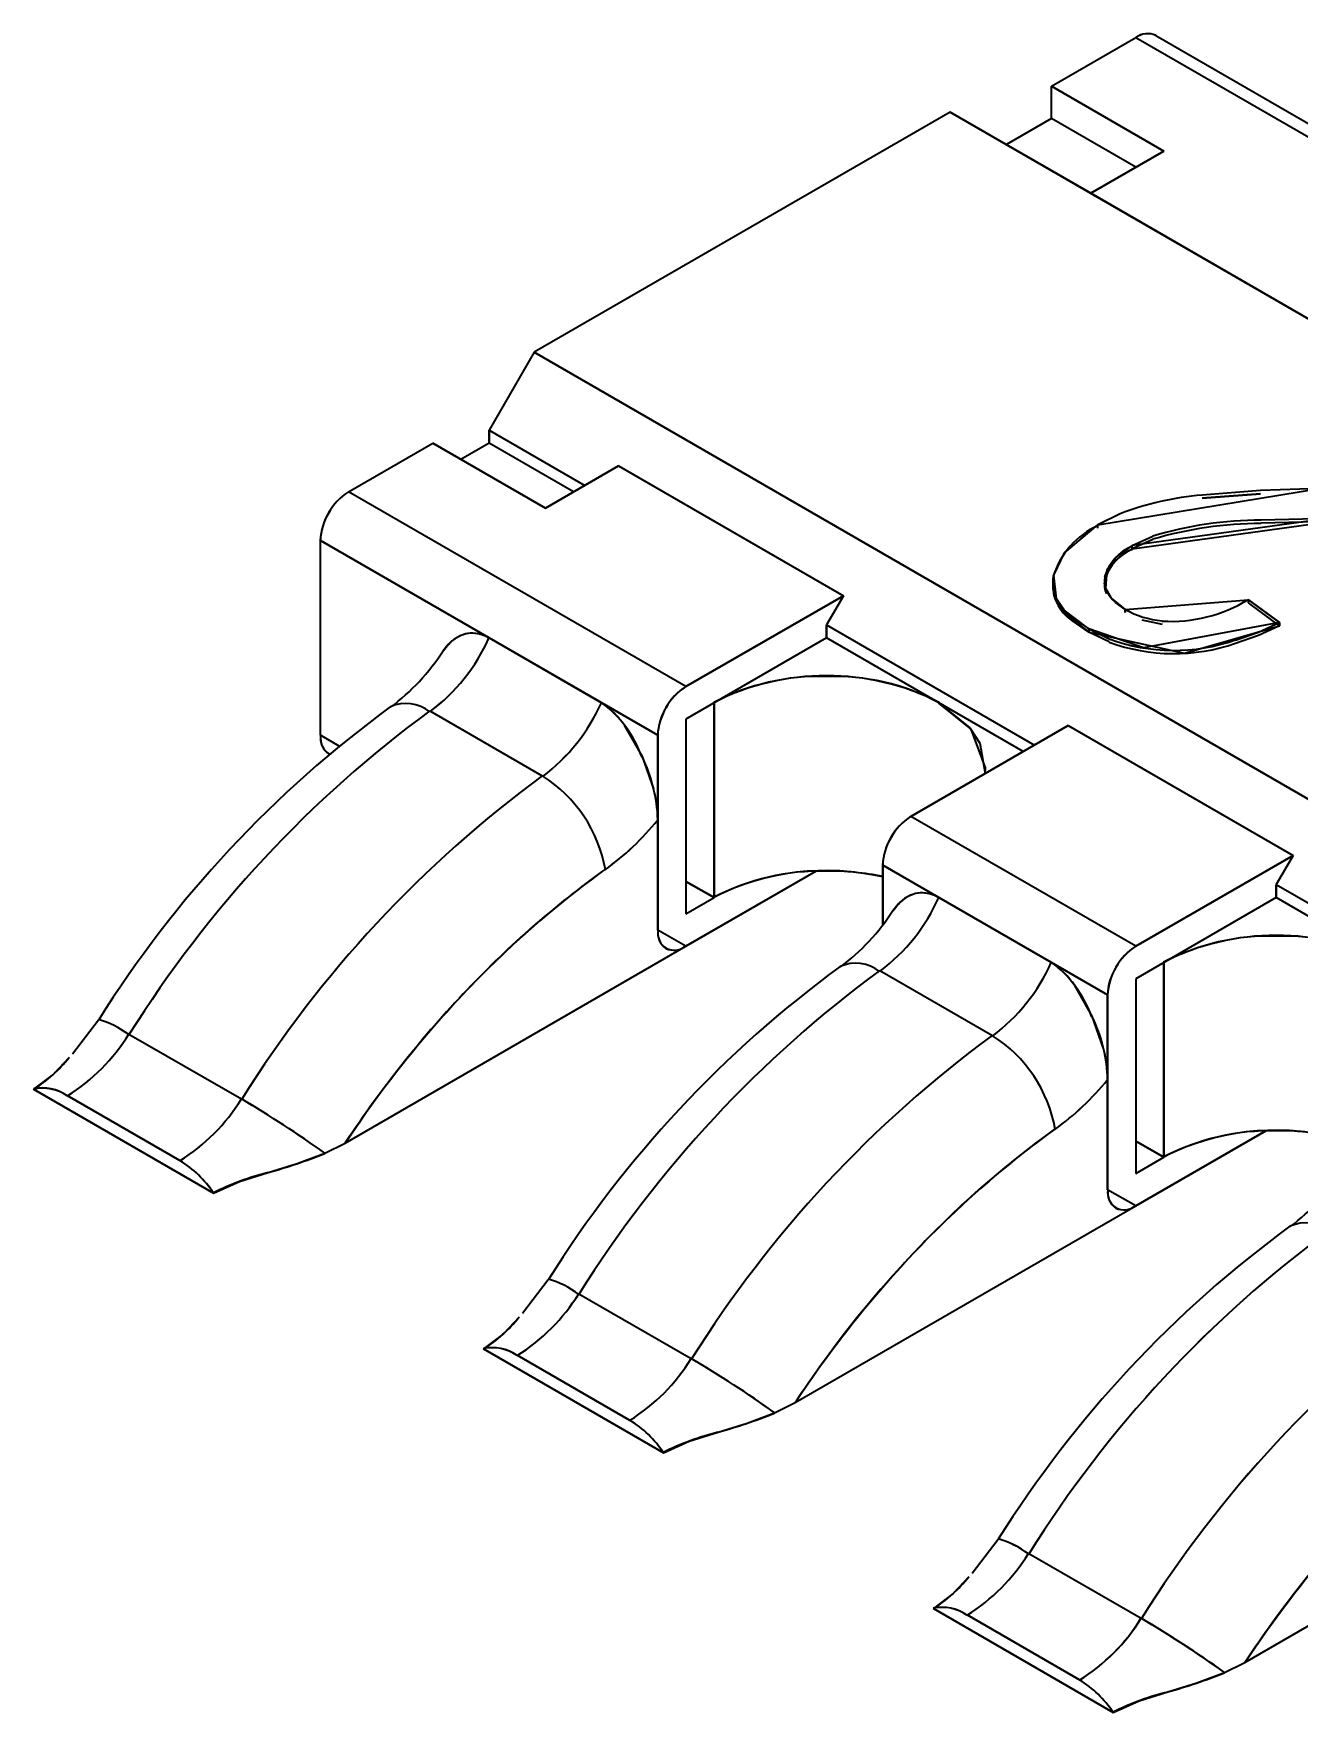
# Model space of a CAD drawing. Extents: x 146 to 1134, y 78 to 926.
# Drawn here: x 800.978 to 802.57, y 830.289 to 832.4 of the extents above; entities that cross this region are included whole.
import ezdxf

# ---------------------------------------------------------------- set-up
doc = ezdxf.new("R2010")
doc.units = 0

msp = doc.modelspace()

# ---------------------------------------------------------------- linework, layer by layer
at = {"color": 7, "lineweight": 35, "ltscale": 0.003063}
for p, q in [((802.2581, 832.3342), (802.3641, 832.3955)), ((802.2581, 832.3342), (802.3641, 832.3955)), ((802.3641, 832.2322), (802.2581, 832.2935)), ((802.3641, 832.2322), (802.2581, 832.2935)), ((801.3742, 831.8239), (801.4803, 831.8852)), ((801.3742, 831.8239), (801.4803, 831.8852)), ((801.657, 831.8239), (801.551, 831.8852)), ((801.657, 831.8239), (801.551, 831.8852))]:
    msp.add_line(p, q, dxfattribs=at)
at = {"color": 7, "lineweight": 35, "ltscale": 0.012248}
msp.add_line((802.3641, 832.3955), (802.7884, 832.1505), dxfattribs=at)
msp.add_line((802.3641, 832.3955), (802.7884, 832.1505), dxfattribs=at)
at = {"color": 7, "lineweight": 35, "ltscale": 0.012247}
for p, q in [((802.3892, 832.3979), (802.8134, 832.153)), ((801.7985, 831.579), (801.3742, 831.8239)), ((801.7985, 831.579), (801.3742, 831.8239)), ((801.3389, 831.7627), (801.7631, 831.5178)), ((801.7631, 831.5178), (801.3389, 831.7627))]:
    msp.add_line(p, q, dxfattribs=at)
at = {"color": 7, "lineweight": 35, "ltscale": 0.004082}
for p, q in [((802.3995, 832.2526), (802.2581, 832.3342)), ((802.2581, 832.3342), (802.3995, 832.2526)), ((802.2581, 831.232), (802.1166, 831.3136)), ((802.1166, 831.3136), (802.2581, 831.232)), ((801.0981, 831.142), (801.2395, 831.0604)), ((801.0981, 831.142), (801.2395, 831.0604)), ((801.0206, 831.0646), (801.162, 830.983)), ((801.162, 830.983), (801.0206, 831.0646)), ((801.6638, 830.8154), (801.8052, 830.7338)), ((801.6638, 830.8154), (801.8052, 830.7338)), ((801.5863, 830.738), (801.7277, 830.6564)), ((801.7277, 830.6564), (801.5863, 830.738)), ((802.2295, 830.4888), (802.3709, 830.4072)), ((802.2295, 830.4888), (802.3709, 830.4072)), ((802.152, 830.4114), (802.2935, 830.3298)), ((802.2935, 830.3298), (802.152, 830.4114))]:
    msp.add_line(p, q, dxfattribs=at)
at = {"color": 7, "lineweight": 35, "ltscale": 0.001019}
msp.add_line((802.2581, 832.2935), (802.2581, 832.3342), dxfattribs=at)
msp.add_line((802.2581, 832.2935), (802.2581, 832.3342), dxfattribs=at)
at = {"color": 7, "lineweight": 35, "ltscale": 0.015105}
msp.add_line((802.1308, 832.3016), (801.6075, 831.9995), dxfattribs=at)
msp.add_line((802.1308, 832.3016), (801.6075, 831.9995), dxfattribs=at)
at = {"color": 7, "lineweight": 35, "ltscale": 0.06532}
for p, q in [((804.3936, 830.9952), (802.1308, 832.3016)), ((802.1308, 832.3016), (804.3936, 830.9952)), ((801.6075, 831.9995), (803.8703, 830.6931)), ((803.8703, 830.6931), (801.6075, 831.9995))]:
    msp.add_line(p, q, dxfattribs=at)
at = {"color": 7, "lineweight": 35, "ltscale": 0.001633}
for p, q in [((802.1874, 832.2689), (802.1308, 832.3016)), ((802.2581, 832.2935), (802.2015, 832.2607)), ((802.2581, 832.2935), (802.2015, 832.2607))]:
    msp.add_line(p, q, dxfattribs=at)
at = {"color": 7, "lineweight": 35, "ltscale": 0.003469}
msp.add_line((802.3076, 832.1995), (802.1874, 832.2689), dxfattribs=at)
at = {"color": 7, "lineweight": 35, "ltscale": 0.002654}
for p, q in [((802.3076, 832.1995), (802.3995, 832.2526)), ((802.3995, 832.2526), (802.3076, 832.1995))]:
    msp.add_line(p, q, dxfattribs=at)
at = {"color": 7, "lineweight": 35, "ltscale": 0.008164}
for p, q in [((802.5904, 832.0363), (802.3076, 832.1995)), ((801.7136, 831.8566), (801.9965, 831.6933)), ((801.7136, 831.8566), (801.9965, 831.6933)), ((802.046, 831.3544), (802.3288, 831.1912)), ((802.3288, 831.1912), (802.046, 831.3544))]:
    msp.add_line(p, q, dxfattribs=at)
at = {"color": 7, "lineweight": 35, "ltscale": 0.002829}
msp.add_line((801.6075, 831.9995), (801.551, 831.9015), dxfattribs=at)
msp.add_line((801.6075, 831.9995), (801.551, 831.9015), dxfattribs=at)
at = {"color": 7, "lineweight": 35, "ltscale": 0.00040741}
for p, q in [((801.551, 831.8852), (801.551, 831.9015)), ((801.551, 831.9015), (801.551, 831.8852)), ((801.9752, 831.6403), (801.9752, 831.6566)), ((801.9752, 831.6566), (801.9752, 831.6403))]:
    msp.add_line(p, q, dxfattribs=at)
at = {"color": 7, "lineweight": 35, "ltscale": 0.003471}
msp.add_line((801.551, 831.9015), (801.6712, 831.8321), dxfattribs=at)
msp.add_line((801.551, 831.9015), (801.6712, 831.8321), dxfattribs=at)
at = {"color": 7, "lineweight": 35, "ltscale": 0.004083}
for p, q in [((801.4803, 831.8852), (801.6217, 831.8035)), ((801.6217, 831.8035), (801.4803, 831.8852)), ((801.6924, 831.5586), (801.551, 831.6403)), ((801.551, 831.6403), (801.6924, 831.5586)), ((801.6183, 831.4663), (801.4769, 831.548)), ((801.6183, 831.4663), (801.4769, 831.548)), ((802.184, 831.1397), (802.0425, 831.2214)), ((802.184, 831.1397), (802.0425, 831.2214))]:
    msp.add_line(p, q, dxfattribs=at)
at = {"color": 7, "lineweight": 35, "ltscale": 0.001021}
for p, q in [((801.551, 831.8852), (801.5156, 831.8647)), ((801.551, 831.8852), (801.5156, 831.8647)), ((801.8338, 831.3136), (801.7985, 831.334)), ((801.7985, 831.334), (801.8338, 831.3136)), ((801.7985, 831.2524), (801.7631, 831.2728)), ((801.7985, 831.2524), (801.7631, 831.2728)), ((802.3641, 830.9666), (802.3995, 830.9871)), ((802.3641, 830.9666), (802.3995, 830.9871)), ((802.3641, 830.9258), (802.3288, 830.9462)), ((802.3641, 830.9258), (802.3288, 830.9462))]:
    msp.add_line(p, q, dxfattribs=at)
at = {"color": 7, "lineweight": 35, "ltscale": 0.002653}
for p, q in [((801.6217, 831.8035), (801.7136, 831.8566)), ((801.7136, 831.8566), (801.6217, 831.8035))]:
    msp.add_line(p, q, dxfattribs=at)
at = {"color": 7, "lineweight": 35, "ltscale": 0.00706}
msp.add_line((802.3165, 831.7823), (802.5952, 831.828), dxfattribs=at)
at = {"color": 7, "lineweight": 35, "ltscale": 0.001841}
for p, q in [((802.5209, 831.8256), (802.4475, 831.82)), ((802.4475, 831.8159), (802.5209, 831.8215)), ((802.5209, 831.8215), (802.4475, 831.8159))]:
    msp.add_line(p, q, dxfattribs=at)
at = {"color": 7, "lineweight": 35, "ltscale": 0.001856}
msp.add_line((802.5952, 831.828), (802.5209, 831.8256), dxfattribs=at)
at = {"color": 7, "lineweight": 35, "ltscale": 0.000784085}
msp.add_line((802.3446, 831.7962), (802.3165, 831.7823), dxfattribs=at)
at = {"color": 7, "lineweight": 35, "ltscale": 0.000102234}
for p, q in [((802.3165, 831.7783), (802.3165, 831.7823)), ((802.3597, 831.7523), (802.3597, 831.7564)), ((802.2598, 831.7081), (802.2598, 831.704)), ((802.3507, 831.6721), (802.3507, 831.6762)), ((802.3507, 831.6762), (802.3507, 831.6721)), ((802.305, 831.6476), (802.305, 831.6517)), ((802.305, 831.6517), (802.305, 831.6476)), ((802.5447, 831.6555), (802.5447, 831.6596)), ((802.5447, 831.6596), (802.5447, 831.6555))]:
    msp.add_line(p, q, dxfattribs=at)
at = {"color": 7, "lineweight": 35, "ltscale": 0.006287}
for p, q in [((802.6088, 831.7907), (802.3597, 831.7564)), ((802.3597, 831.7523), (802.6088, 831.7866))]:
    msp.add_line(p, q, dxfattribs=at)
at = {"color": 7, "lineweight": 35, "ltscale": 0.002178}
for p, q in [((802.5217, 831.7888), (802.6088, 831.7907)), ((802.6088, 831.7866), (802.5217, 831.7847))]:
    msp.add_line(p, q, dxfattribs=at)
at = {"color": 7, "lineweight": 35, "ltscale": 0.006123}
for p, q in [((801.3389, 831.5178), (801.3389, 831.7627)), ((801.3389, 831.5178), (801.3389, 831.7627)), ((801.7985, 831.5381), (801.7985, 831.2932)), ((801.7985, 831.5381), (801.7985, 831.2932)), ((801.7631, 831.2728), (801.7631, 831.5178)), ((801.7631, 831.5178), (801.7631, 831.2728)), ((802.3995, 831.232), (802.3995, 830.9871)), ((802.3995, 830.9871), (802.3995, 831.232)), ((802.3641, 831.2115), (802.3641, 830.9666)), ((802.3641, 831.2115), (802.3641, 830.9666)), ((802.3288, 830.9462), (802.3288, 831.1912)), ((802.3288, 831.1912), (802.3288, 830.9462))]:
    msp.add_line(p, q, dxfattribs=at)
at = {"color": 7, "lineweight": 35, "ltscale": 0.000710214}
for p, q in [((802.3597, 831.7564), (802.3856, 831.7681)), ((802.3856, 831.764), (802.3597, 831.7523))]:
    msp.add_line(p, q, dxfattribs=at)
at = {"color": 7, "lineweight": 35, "ltscale": 0.005716}
for p, q in [((801.9965, 831.6933), (801.7985, 831.579)), ((801.7985, 831.579), (801.9965, 831.6933)), ((802.0813, 831.4157), (802.2793, 831.53)), ((802.2793, 831.53), (802.0813, 831.4157)), ((802.5621, 831.3667), (802.3641, 831.2524)), ((802.3641, 831.2524), (802.5621, 831.3667))]:
    msp.add_line(p, q, dxfattribs=at)
at = {"color": 7, "lineweight": 35, "ltscale": 0.001061}
for p, q in [((801.9965, 831.6933), (801.9752, 831.6566)), ((801.9965, 831.6933), (801.9752, 831.6566)), ((802.5621, 831.3667), (802.5409, 831.33)), ((802.5621, 831.3667), (802.5409, 831.33))]:
    msp.add_line(p, q, dxfattribs=at)
at = {"color": 7, "lineweight": 35, "ltscale": 0.003896}
msp.add_line((802.3507, 831.6762), (802.5061, 831.6882), dxfattribs=at)
at = {"color": 7, "lineweight": 35, "ltscale": 0.000100708}
msp.add_line((802.5061, 831.6842), (802.5061, 831.6882), dxfattribs=at)
at = {"color": 7, "lineweight": 35, "ltscale": 0.001201}
for p, q in [((802.5061, 831.6882), (802.5447, 831.6596)), ((802.5447, 831.6596), (802.5061, 831.6882))]:
    msp.add_line(p, q, dxfattribs=at)
at = {"color": 7, "lineweight": 35, "ltscale": 0.00037303}
msp.add_line((802.3507, 831.6762), (802.3386, 831.6849), dxfattribs=at)
at = {"color": 7, "lineweight": 35, "ltscale": 0.001202}
msp.add_line((802.5447, 831.6555), (802.5061, 831.6842), dxfattribs=at)
at = {"color": 7, "lineweight": 35, "ltscale": 0.007553}
for p, q in [((801.9752, 831.6566), (802.2369, 831.5055)), ((801.9752, 831.6566), (802.2369, 831.5055)), ((802.5409, 831.33), (802.8026, 831.1789)), ((802.5409, 831.33), (802.8026, 831.1789))]:
    msp.add_line(p, q, dxfattribs=at)
at = {"color": 7, "lineweight": 35, "ltscale": 0.000622972}
for p, q in [((802.2844, 831.6656), (802.305, 831.6517)), ((802.305, 831.6476), (802.2844, 831.6616))]:
    msp.add_line(p, q, dxfattribs=at)
at = {"color": 7, "lineweight": 35, "ltscale": 0.000711801}
msp.add_line((802.305, 831.6517), (802.3306, 831.6393), dxfattribs=at)
at = {"color": 7, "lineweight": 35, "ltscale": 0.000711138}
msp.add_line((802.3306, 831.6353), (802.305, 831.6476), dxfattribs=at)
at = {"color": 7, "lineweight": 35, "ltscale": 0.000650943}
msp.add_line((802.3717, 831.6631), (802.3972, 831.6577), dxfattribs=at)
at = {"color": 7, "lineweight": 35, "ltscale": 0.000758729}
msp.add_line((802.4897, 831.6373), (802.5183, 831.6476), dxfattribs=at)
at = {"color": 7, "lineweight": 35, "ltscale": 0.000724484}
for p, q in [((802.5183, 831.6476), (802.5447, 831.6596)), ((802.5447, 831.6555), (802.5183, 831.6435))]:
    msp.add_line(p, q, dxfattribs=at)
at = {"color": 7, "lineweight": 35, "ltscale": 0.000247851}
msp.add_line((801.4995, 831.6319), (801.4933, 831.6241), dxfattribs=at)
at = {"color": 7, "lineweight": 35, "ltscale": 0.00025832}
for p, q in [((801.4998, 831.6318), (801.4933, 831.6237)), ((802.0654, 831.3052), (802.059, 831.2971))]:
    msp.add_line(p, q, dxfattribs=at)
at = {"color": 7, "lineweight": 35, "ltscale": 0.005103}
for p, q in [((801.9752, 831.6403), (801.7985, 831.5381)), ((801.9752, 831.6403), (801.7985, 831.5381)), ((802.5409, 831.3136), (802.3641, 831.2115)), ((802.5409, 831.3136), (802.3641, 831.2115))]:
    msp.add_line(p, q, dxfattribs=at)
at = {"color": 7, "lineweight": 35, "ltscale": 0.007145}
for p, q in [((802.2227, 831.4973), (801.9752, 831.6403)), ((802.2227, 831.4973), (801.9752, 831.6403)), ((802.7884, 831.1707), (802.5409, 831.3136)), ((802.7884, 831.1707), (802.5409, 831.3136))]:
    msp.add_line(p, q, dxfattribs=at)
at = {"color": 7, "lineweight": 35, "ltscale": 0.000758214}
msp.add_line((802.5183, 831.6435), (802.4897, 831.6333), dxfattribs=at)
at = {"color": 7, "lineweight": 35, "ltscale": 0.006125}
for p, q in [((801.8338, 831.5586), (801.8338, 831.3136)), ((801.8338, 831.3136), (801.8338, 831.5586))]:
    msp.add_line(p, q, dxfattribs=at)
at = {"color": 7, "lineweight": 35, "ltscale": 0.001111}
for p, q in [((801.7438, 831.491), (801.7218, 831.5296)), ((802.3095, 831.1644), (802.2875, 831.203))]:
    msp.add_line(p, q, dxfattribs=at)
at = {"color": 7, "lineweight": 35, "ltscale": 0.008165}
for p, q in [((802.2793, 831.53), (802.5621, 831.3667)), ((802.2793, 831.53), (802.5621, 831.3667)), ((802.3641, 831.2524), (802.0813, 831.4157)), ((802.3641, 831.2524), (802.0813, 831.4157))]:
    msp.add_line(p, q, dxfattribs=at)
at = {"color": 7, "lineweight": 35, "ltscale": 0.0006823}
msp.add_line((801.3625, 831.5041), (801.3389, 831.5178), dxfattribs=at)
msp.add_line((801.3625, 831.5041), (801.3389, 831.5178), dxfattribs=at)
at = {"color": 7, "lineweight": 35, "ltscale": 0.001077}
msp.add_line((801.758, 831.4503), (801.7438, 831.491), dxfattribs=at)
at = {"color": 7, "lineweight": 35, "ltscale": 0.00018951}
msp.add_line((802.1747, 831.477), (802.1743, 831.4694), dxfattribs=at)
at = {"color": 7, "lineweight": 35, "ltscale": 0.003465}
for p, q in [((801.7631, 831.2728), (801.7631, 831.4114)), ((801.7631, 831.2728), (801.7631, 831.4114)), ((802.3288, 830.9462), (802.3288, 831.0848)), ((802.3288, 830.9462), (802.3288, 831.0848))]:
    msp.add_line(p, q, dxfattribs=at)
at = {"color": 7, "lineweight": 35, "ltscale": 0.001862}
for p, q in [((802.046, 831.3544), (802.046, 831.28)), ((802.046, 831.28), (802.046, 831.3544))]:
    msp.add_line(p, q, dxfattribs=at)
at = {"color": 7, "lineweight": 35, "ltscale": 0.004742}
for p, q in [((801.7985, 831.2524), (801.9627, 831.3472)), ((802.3641, 830.9258), (802.5284, 831.0206))]:
    msp.add_line(p, q, dxfattribs=at)
at = {"color": 7, "lineweight": 35, "ltscale": 0.004727}
for p, q in [((801.9622, 831.3469), (801.7985, 831.2524)), ((802.5279, 831.0203), (802.3641, 830.9258))]:
    msp.add_line(p, q, dxfattribs=at)
at = {"color": 7, "lineweight": 35, "ltscale": 0.000408936}
for p, q in [((802.5409, 831.3136), (802.5409, 831.33)), ((802.5409, 831.33), (802.5409, 831.3136))]:
    msp.add_line(p, q, dxfattribs=at)
at = {"color": 7, "lineweight": 35, "ltscale": 0.00102}
for p, q in [((801.7985, 831.2932), (801.8338, 831.3136)), ((801.7985, 831.2932), (801.8338, 831.3136)), ((802.3995, 830.9871), (802.3641, 831.0074)), ((802.3641, 831.0074), (802.3995, 830.9871))]:
    msp.add_line(p, q, dxfattribs=at)
at = {"color": 7, "lineweight": 35, "ltscale": 0.000248793}
msp.add_line((802.0652, 831.3053), (802.059, 831.2975), dxfattribs=at)
at = {"color": 7, "lineweight": 35, "ltscale": 0.012369}
msp.add_line((801.37, 831.005), (801.7985, 831.2524), dxfattribs=at)
msp.add_line((801.37, 831.005), (801.7985, 831.2524), dxfattribs=at)
at = {"color": 7, "lineweight": 35, "ltscale": 0.001341}
for p, q in [((801.0272, 831.1173), (801.0596, 831.16)), ((801.5929, 830.7908), (801.6253, 830.8335)), ((802.1586, 830.4641), (802.191, 830.5068))]:
    msp.add_line(p, q, dxfattribs=at)
at = {"color": 7, "lineweight": 35, "ltscale": 0.001076}
msp.add_line((802.3237, 831.1237), (802.3095, 831.1644), dxfattribs=at)
at = {"color": 7, "lineweight": 35, "ltscale": 0.000718911}
msp.add_line((801.0229, 831.1125), (801.0032, 831.0916), dxfattribs=at)
at = {"color": 7, "lineweight": 35, "ltscale": 0.000781251}
msp.add_line((801.0032, 831.0916), (800.9782, 831.0728), dxfattribs=at)
at = {"color": 7, "lineweight": 35, "ltscale": 0.006531}
for p, q in [((800.9782, 831.0728), (801.2045, 830.9421)), ((801.2045, 830.9421), (800.9782, 831.0728)), ((801.5439, 830.7462), (801.7701, 830.6155)), ((801.7701, 830.6155), (801.5439, 830.7462))]:
    msp.add_line(p, q, dxfattribs=at)
at = {"color": 7, "lineweight": 35, "ltscale": 0.000925635}
for p, q in [((801.3097, 830.9791), (801.3444, 830.9921)), ((801.8754, 830.6525), (801.91, 830.6655)), ((802.441, 830.3259), (802.4757, 830.3389))]:
    msp.add_line(p, q, dxfattribs=at)
at = {"color": 7, "lineweight": 35, "ltscale": 0.000717197}
msp.add_line((801.3444, 830.9921), (801.37, 831.005), dxfattribs=at)
msp.add_line((801.3444, 830.9921), (801.37, 831.005), dxfattribs=at)
at = {"color": 7, "lineweight": 35, "ltscale": 0.000953235}
for p, q in [((801.2733, 830.9679), (801.3097, 830.9791)), ((801.8389, 830.6413), (801.8754, 830.6525)), ((802.4046, 830.3147), (802.441, 830.3259))]:
    msp.add_line(p, q, dxfattribs=at)
at = {"color": 7, "lineweight": 35, "ltscale": 0.000890847}
for p, q in [((801.2045, 830.9421), (801.2371, 830.9565)), ((801.7701, 830.6155), (801.8027, 830.6299))]:
    msp.add_line(p, q, dxfattribs=at)
at = {"color": 7, "lineweight": 35, "ltscale": 0.000948313}
for p, q in [((801.2371, 830.9565), (801.2733, 830.9679)), ((801.8027, 830.6299), (801.8389, 830.6413)), ((802.3684, 830.3033), (802.4046, 830.3147))]:
    msp.add_line(p, q, dxfattribs=at)
at = {"color": 7, "lineweight": 35, "ltscale": 0.012367}
for p, q in [((801.9357, 830.6785), (802.3641, 830.9258)), ((801.9357, 830.6785), (802.3641, 830.9258)), ((802.5014, 830.3518), (802.9298, 830.5992)), ((802.5014, 830.3518), (802.9298, 830.5992))]:
    msp.add_line(p, q, dxfattribs=at)
at = {"color": 7, "lineweight": 35, "ltscale": 0.000717866}
for p, q in [((801.5886, 830.7859), (801.5689, 830.765)), ((802.1542, 830.4593), (802.1346, 830.4384))]:
    msp.add_line(p, q, dxfattribs=at)
at = {"color": 7, "lineweight": 35, "ltscale": 0.000782471}
for p, q in [((801.5689, 830.765), (801.5439, 830.7462)), ((802.1346, 830.4384), (802.1096, 830.4196))]:
    msp.add_line(p, q, dxfattribs=at)
at = {"color": 7, "lineweight": 35, "ltscale": 0.000719246}
msp.add_line((801.91, 830.6655), (801.9357, 830.6785), dxfattribs=at)
msp.add_line((801.91, 830.6655), (801.9357, 830.6785), dxfattribs=at)
at = {"color": 7, "lineweight": 35, "ltscale": 0.006533}
for p, q in [((802.1096, 830.4196), (802.3359, 830.2889)), ((802.3359, 830.2889), (802.1096, 830.4196))]:
    msp.add_line(p, q, dxfattribs=at)
at = {"color": 7, "lineweight": 35, "ltscale": 0.000718561}
msp.add_line((802.4757, 830.3389), (802.5014, 830.3518), dxfattribs=at)
msp.add_line((802.4757, 830.3389), (802.5014, 830.3518), dxfattribs=at)
at = {"color": 7, "lineweight": 35, "ltscale": 0.000889451}
msp.add_line((802.3359, 830.2889), (802.3684, 830.3033), dxfattribs=at)
at = {"color": 7, "lineweight": 35}
for points in [[(802.305, 831.6517), (802.2742, 831.675), (802.2643, 831.6894), (802.2611, 831.7191), (802.2747, 831.7473), (802.3165, 831.7823)], [(802.3597, 831.7564), (802.3401, 831.7422), (802.3279, 831.7256), (802.3263, 831.7028), (802.3333, 831.6901), (802.3507, 831.6762)], [(802.2598, 831.704), (802.2612, 831.6933), (802.2723, 831.6733), (802.305, 831.6476)], [(802.5447, 831.6596), (802.3737, 831.6276), (802.305, 831.6517)], [(802.305, 831.6476), (802.4255, 831.6211), (802.5447, 831.6555)], [(802.1163, 831.5584), (802.1568, 831.5256), (802.1747, 831.477)], [(802.1166, 831.5586), (802.1555, 831.527), (802.1679, 831.5079), (802.1749, 831.4697)]]:
    msp.add_lwpolyline(points, dxfattribs=at)
for centre, radius, start, end in [((802.3792, 832.3762), 0.0242, 65.3655, 127.9016), ((802.3793, 832.3751), 0.0251, 66.5619, 126.5592), ((801.4175, 831.7581), 0.079, 123.3592, 176.6408), ((801.4107, 831.7648), 0.0696, 121.687, 151.9436), ((802.4787, 831.4444), 0.3767, 94.7468, 110.8689), ((801.4084, 831.7606), 0.0696, 148.0564, 178.3131), ((802.3604, 831.6863), 0.1049, 114.5574, 162.4121), ((802.5236, 831.3003), 0.4881, 90.2093, 106.4355), ((802.5236, 831.2962), 0.4881, 90.2093, 106.4355), ((802.3796, 831.6992), 0.0559, 110.5638, 170.878), ((802.3837, 831.6993), 0.0614, 112.7913, 163.1592), ((802.3837, 831.6953), 0.0614, 112.7913, 163.1592), ((802.312, 831.7064), 0.0521, 171.9288, 238.3509), ((802.3116, 831.7102), 0.0517, 171.4608, 238.5191), ((802.3542, 831.7078), 0.0294, 169.8887, 203.9806), ((802.3599, 831.7129), 0.035, 173.2133, 232.8385), ((802.4089, 831.8452), 0.1841, 266.3339, 301.7933), ((802.4077, 831.7787), 0.1173, 240.9626, 264.8555), ((801.5338, 831.6003), 0.0467, 105.3731, 137.3735), ((801.5301, 831.6076), 0.0386, 57.3713, 141.4267), ((801.5297, 831.6053), 0.0408, 58.5971, 101.6392), ((801.2642, 831.7705), 0.2717, 306.8201, 327.4236), ((801.335, 831.7368), 0.2364, 306.9113, 335.8956), ((801.335, 831.7368), 0.2364, 306.9098, 335.8952), ((802.412, 831.8603), 0.2357, 249.7814, 289.2229), ((802.412, 831.8562), 0.2357, 249.7814, 289.2229), ((801.9752, 831.2767), 0.3161, 63.3592, 116.6408), ((801.9665, 831.3086), 0.2833, 88.2229, 117.9585), ((801.9849, 831.3148), 0.2771, 61.6571, 91.9863), ((801.8418, 831.5131), 0.079, 123.3592, 176.6408), ((801.835, 831.5198), 0.0696, 121.687, 151.9436), ((802.2684, 830.4016), 1.4266, 126.1542, 147.891), ((802.3514, 830.3567), 1.4785, 126.2823, 147.9291), ((802.3514, 830.3567), 1.4785, 126.2821, 147.9289), ((801.4467, 831.5104), 0.0475, 51.1742, 114.7169), ((801.4467, 831.5104), 0.0475, 51.1742, 114.7169), ((801.4764, 831.6552), 0.2364, 306.9113, 335.8956), ((801.4764, 831.6552), 0.2364, 306.9098, 335.8952), ((801.6337, 831.4703), 0.1061, 33.9381, 56.3861), ((801.6021, 831.4391), 0.1502, 20.1863, 52.8946), ((801.8326, 831.5157), 0.0696, 148.0564, 178.3131), ((801.363, 831.5144), 0.0242, 172.0984, 234.6345), ((801.3632, 831.5146), 0.0243, 172.5601, 238.0916), ((801.5674, 831.4048), 0.1959, 1.9356, 26.1164), ((802.4928, 830.275), 1.4785, 126.2823, 147.9291), ((802.4928, 830.275), 1.4785, 126.2821, 147.9289), ((801.524, 831.3181), 0.1759, 10.0913, 57.5405), ((801.524, 831.3181), 0.1759, 10.0913, 57.5405), ((801.5999, 831.4095), 0.1632, 0.6981, 14.4928), ((802.1246, 831.3499), 0.079, 123.3592, 176.6408), ((802.1179, 831.3565), 0.0696, 121.687, 151.9436), ((801.4965, 831.6268), 0.3427, 305.7594, 321.0721), ((801.4988, 831.6243), 0.3393, 305.6843, 321.1497), ((802.1155, 831.3524), 0.0696, 148.0564, 178.3131), ((802.4747, 830.286), 1.3176, 126.2038, 146.9383), ((802.3705, 830.4024), 1.1618, 125.4493, 136.7758), ((801.9749, 831.0324), 0.3153, 76.9692, 116.6355), ((801.9665, 831.0636), 0.2833, 88.2229, 117.9585), ((801.9781, 831.0145), 0.3326, 78.202, 90.4774), ((801.9007, 831.4103), 0.2364, 306.9113, 335.8956), ((801.9007, 831.4103), 0.2364, 306.9098, 335.8952), ((802.0995, 831.2737), 0.0467, 105.3731, 137.3735), ((802.0958, 831.281), 0.0386, 57.3713, 141.4267), ((802.0953, 831.2787), 0.0408, 58.5971, 101.6392), ((801.8299, 831.4439), 0.2717, 306.8201, 327.4236), ((801.7873, 831.2694), 0.0242, 172.0984, 234.6345), ((801.784, 831.2682), 0.0208, 167.536, 312.4639), ((802.5409, 830.9501), 0.3161, 63.3592, 116.6408), ((802.5322, 830.982), 0.2833, 88.2229, 117.9585), ((802.5506, 830.9882), 0.2771, 61.6571, 91.9863), ((801.7834, 831.2717), 0.0242, 245.3655, 307.9016), ((802.4075, 831.1865), 0.079, 123.3592, 176.6408), ((802.4007, 831.1932), 0.0696, 121.687, 151.9436), ((802.834, 830.075), 1.4266, 126.1542, 147.891), ((802.0123, 831.1838), 0.0475, 51.1742, 114.7169), ((802.0123, 831.1838), 0.0475, 51.1742, 114.7169), ((802.0421, 831.3286), 0.2364, 306.9113, 335.8956), ((802.0421, 831.3286), 0.2364, 306.9098, 335.8952), ((802.1994, 831.1437), 0.1061, 33.9381, 56.3861), ((802.1677, 831.1125), 0.1502, 20.1863, 52.8946), ((802.3983, 831.1891), 0.0696, 148.0564, 178.3131), ((802.9171, 830.0301), 1.4785, 126.2823, 147.9291), ((802.9171, 830.0301), 1.4785, 126.2821, 147.9289), ((802.5765, 830.2021), 1.4492, 136.5833, 146.3549), ((801.0233, 831.04), 0.1259, 53.742, 73.1629), ((801.0236, 831.0405), 0.1253, 53.7163, 73.2335), ((802.1332, 831.0782), 0.1959, 1.9356, 26.1164), ((800.8942, 831.2675), 0.2393, 301.9398, 328.3961), ((800.8942, 831.2675), 0.2393, 301.9393, 328.3957), ((803.0585, 829.9484), 1.4785, 126.2823, 147.9291), ((803.0585, 829.9484), 1.4785, 126.2821, 147.9289), ((802.0897, 830.9915), 0.1759, 10.0913, 57.5405), ((802.0897, 830.9915), 0.1759, 10.0913, 57.5405), ((802.1656, 831.0829), 0.1632, 0.6981, 14.4928), ((800.888, 831.2178), 0.171, 301.8773, 322.0052), ((802.0645, 831.2977), 0.3393, 305.6843, 321.1497), ((802.0622, 831.3002), 0.3427, 305.7594, 321.0721), ((800.9894, 831.0198), 0.0544, 55.1237, 101.9063), ((800.9891, 831.0182), 0.0558, 55.7786, 101.3004), ((801.0356, 831.1858), 0.2393, 301.9398, 328.3961), ((801.0356, 831.1858), 0.2393, 301.9393, 328.3957), ((800.5924, 829.9507), 1.2846, 54.1713, 59.7516), ((800.5926, 829.9509), 1.2843, 54.1709, 59.7524), ((803.0403, 829.9594), 1.3176, 126.2038, 146.9383), ((802.9362, 830.0758), 1.1618, 125.4493, 136.7758), ((802.5405, 830.7058), 0.3153, 76.9692, 116.6355), ((802.5322, 830.737), 0.2833, 88.2229, 117.9585), ((802.5438, 830.6879), 0.3326, 78.202, 90.4774), ((801.1074, 831.5765), 0.6307, 285.248, 292.073), ((801.0898, 830.866), 0.1376, 33.5667, 58.2797), ((801.0923, 830.8686), 0.134, 33.2287, 58.601), ((802.3956, 831.1173), 0.2717, 306.8201, 327.4236), ((801.3465, 830.663), 0.3134, 103.5096, 116.968), ((802.353, 830.9429), 0.0242, 172.0984, 234.6345), ((802.3497, 830.9416), 0.0208, 167.536, 312.4639), ((802.3491, 830.9451), 0.0242, 245.3655, 307.9016), ((803.3997, 829.7484), 1.4266, 126.1542, 147.891), ((803.4828, 829.7035), 1.4785, 126.2823, 147.9291), ((803.4828, 829.7035), 1.4785, 126.2821, 147.9289), ((802.578, 830.8572), 0.0475, 51.1742, 114.7169), ((802.578, 830.8572), 0.0475, 51.1742, 114.7169), ((803.1422, 829.8755), 1.4492, 136.5833, 146.3549), ((801.5893, 830.7139), 0.1253, 53.7163, 73.2335), ((801.589, 830.7134), 0.1259, 53.742, 73.1629), ((801.4598, 830.9409), 0.2393, 301.9398, 328.3961), ((801.4598, 830.9409), 0.2393, 301.9393, 328.3957), ((803.6242, 829.6218), 1.4785, 126.2823, 147.9291), ((803.6242, 829.6218), 1.4785, 126.2821, 147.9289), ((801.4537, 830.8912), 0.171, 301.8773, 322.0052), ((801.5551, 830.6932), 0.0544, 55.1237, 101.9063), ((801.5548, 830.6917), 0.0558, 55.7786, 101.3004), ((801.6013, 830.8593), 0.2393, 301.9398, 328.3961), ((801.6013, 830.8593), 0.2393, 301.9393, 328.3957), ((801.1581, 829.6241), 1.2846, 54.1713, 59.7516), ((801.1583, 829.6243), 1.2843, 54.1709, 59.7524), ((803.606, 829.6328), 1.3176, 126.2038, 146.9383), ((801.6555, 830.5394), 0.1376, 33.5667, 58.2797), ((801.658, 830.542), 0.134, 33.2287, 58.601), ((801.673, 831.2499), 0.6307, 285.248, 292.073), ((801.9122, 830.3364), 0.3134, 103.5096, 116.968), ((803.7079, 829.5489), 1.4492, 136.5833, 146.3549), ((802.1547, 830.3868), 0.1259, 53.742, 73.1629), ((802.155, 830.3873), 0.1253, 53.7163, 73.2335), ((802.0255, 830.6143), 0.2393, 301.9398, 328.3961), ((802.0255, 830.6143), 0.2393, 301.9393, 328.3957), ((802.0193, 830.5646), 0.171, 301.8773, 322.0052), ((802.1207, 830.3666), 0.0544, 55.1237, 101.9063), ((802.1205, 830.3651), 0.0558, 55.7786, 101.3004), ((802.1669, 830.5326), 0.2393, 301.9398, 328.3961), ((802.167, 830.5326), 0.2393, 301.9393, 328.3957), ((801.7238, 829.2975), 1.2846, 54.1713, 59.7516), ((801.7239, 829.2977), 1.2843, 54.1709, 59.7524), ((802.2387, 830.9233), 0.6307, 285.248, 292.073), ((802.2211, 830.2128), 0.1376, 33.5667, 58.2797), ((802.2236, 830.2154), 0.134, 33.2287, 58.601), ((802.4779, 830.0098), 0.3134, 103.5096, 116.968)]:
    msp.add_arc(centre, radius, start, end, dxfattribs=at)

doc.saveas('drawing.dxf')
